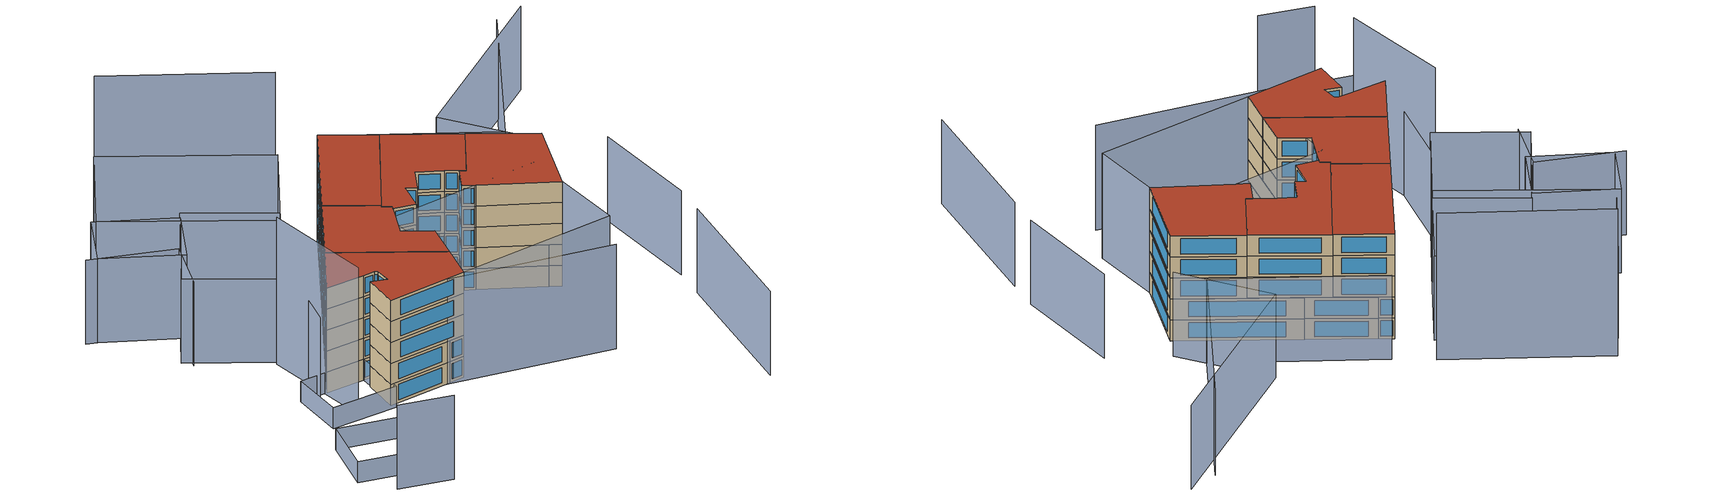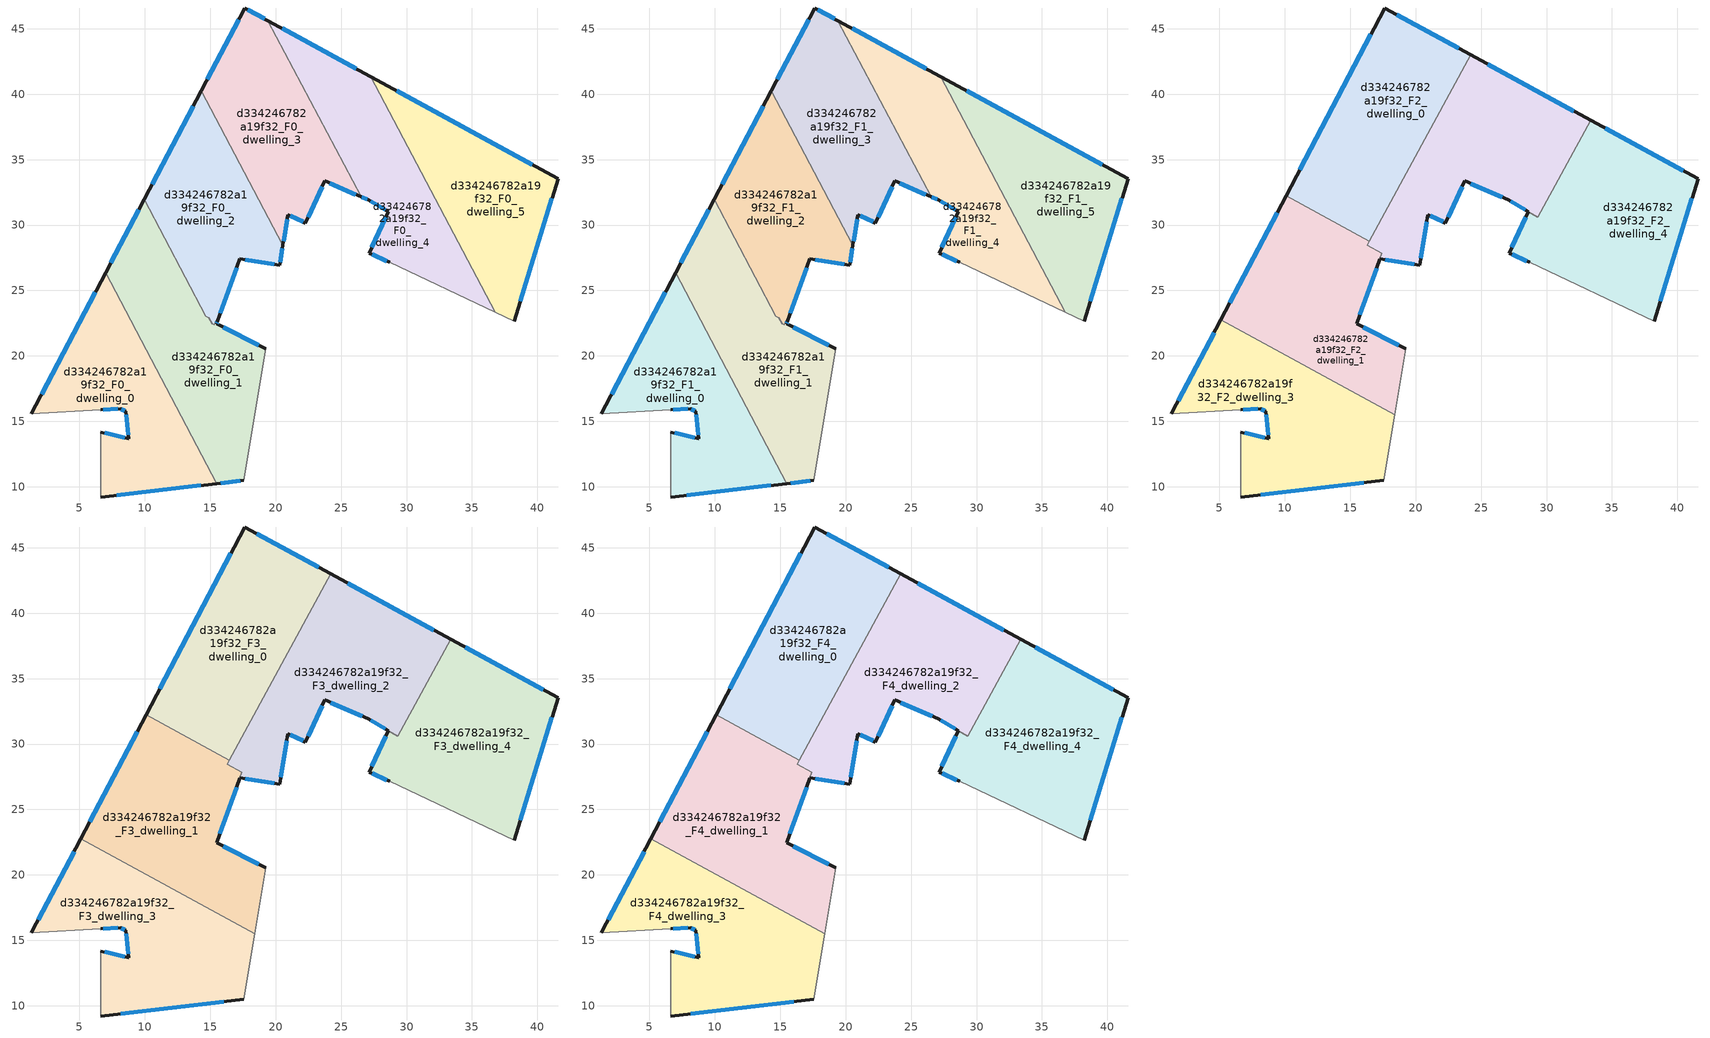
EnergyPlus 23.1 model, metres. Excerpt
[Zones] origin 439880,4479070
d334246782a19f32_F0_dwelling_0
 floor ground (EU_floor_Construction): 7,26.34 15.52,10.25 6.63,9.22 6.64,14.18 8.77,13.69 8.54,15.79 8.16,15.97 6.63,15.87 1.34,15.57 z0
 wall outside (EU_wall_Construction): 6.63,15.87 8.16,15.97 8.54,15.79 8.77,13.69 6.64,14.18 / 7,26.34 1.34,15.57 / 6.63,9.22 15.52,10.25 z0:3
 wall adiabatic (EU_wall_Construction): 1.34,15.57 6.63,15.87 / 6.64,14.18 6.63,9.22 z0:3
 wall to d334246782a19f32_F0_dwelling_1 (EU_wall_Construction): 15.52,10.25 7,26.34 z0:3
 window (EU_Window_Construction): 8.21,15.94 8.49,15.81 / 6.84,15.88 7.95,15.95 / 6.21,24.85 2.12,17.06 / 7.86,9.36 14.28,10.11 / 8.47,13.76 6.93,14.11 / 8.57,15.5 8.74,13.98 z0.42:2.58
d334246782a19f32_F0_dwelling_1
 floor ground (EU_floor_Construction): 9.95,31.96 14.67,23.05 14.9,22.93 15.15,22.46 15.3,22.38 15.4,22.67 15.54,22.6 15.49,22.46 19.23,20.53 17.57,10.49 15.52,10.25 7,26.34 z0
 wall outside (EU_wall_Construction): 19.23,20.53 15.49,22.46 15.54,22.6 / 15.52,10.25 17.57,10.49 / 9.95,31.96 7,26.34 z0:3
 wall adiabatic (EU_wall_Construction): 17.57,10.49 19.23,20.53 z0:3
 wall to d334246782a19f32_F0_dwelling_2 (EU_wall_Construction): 15.54,22.6 15.4,22.67 15.3,22.38 15.15,22.46 14.9,22.93 14.67,23.05 9.95,31.96 z0:3
 window (EU_Window_Construction): 18.71,20.8 16.01,22.19 / 15.8,10.28 17.28,10.45 / 9.54,31.18 7.41,27.12 / 15.49,22.48 15.53,22.58 z0.42:2.58
d334246782a19f32_F0_dwelling_2
 floor ground (EU_floor_Construction): 14.3,40.25 20.55,28.44 20.3,26.94 17.26,27.41 15.54,22.6 15.4,22.67 15.3,22.38 15.15,22.46 14.9,22.93 14.67,23.05 9.95,31.96 z0
 wall outside (EU_wall_Construction): 14.3,40.25 9.95,31.96 / 15.54,22.6 17.26,27.41 20.3,26.94 20.55,28.44 z0:3
 wall to d334246782a19f32_F0_dwelling_3 (EU_wall_Construction): 20.55,28.44 14.3,40.25 z0:3
 window (EU_Window_Construction): 13.7,39.1 10.55,33.11 / 20.34,27.15 20.51,28.23 / 17.69,27.34 19.88,27 / 15.78,23.27 17.02,26.74 z0.42:2.58
d334246782a19f32_F0_dwelling_3
 floor ground (EU_floor_Construction): 19.4,45.62 26.52,32.16 23.76,33.37 22.28,30.15 20.93,30.78 20.55,28.44 14.3,40.25 17.63,46.58 z0
 wall outside (EU_wall_Construction): 20.55,28.44 20.93,30.78 22.28,30.15 23.76,33.37 26.52,32.16 / 19.4,45.62 17.63,46.58 14.3,40.25 z0:3
 wall to d334246782a19f32_F0_dwelling_4 (EU_wall_Construction): 26.52,32.16 19.4,45.62 z0:3
 window (EU_Window_Construction): 21.12,30.7 22.09,30.24 / 20.6,28.77 20.88,30.46 / 17.17,45.71 14.76,41.13 / 19.15,45.76 17.88,46.45 / 24.14,33.2 26.14,32.33 / 22.48,30.6 23.55,32.92 z0.42:2.58
d334246782a19f32_F0_dwelling_4
 floor ground (EU_floor_Construction): 27.26,41.34 36.78,23.35 28.71,27.15 27.15,27.86 28.59,31.03 27.06,31.92 26.52,32.16 19.4,45.62 z0
 wall outside (EU_wall_Construction): 26.52,32.16 27.06,31.92 28.59,31.03 27.15,27.86 28.71,27.15 / 27.26,41.34 19.4,45.62 z0:3
 wall to d334246782a19f32_F0_dwelling_5 (EU_wall_Construction): 36.78,23.35 27.26,41.34 z0:3
 wall adiabatic (EU_wall_Construction): 28.71,27.15 36.78,23.35 z0:3
 window (EU_Window_Construction): 26.6,32.13 26.98,31.96 / 26.16,41.94 20.49,45.03 / 27.36,27.76 28.49,27.25 / 28.39,30.59 27.35,28.3 / 27.27,31.8 28.38,31.16 z0.42:2.58
d334246782a19f32_F0_dwelling_5
 floor ground (EU_floor_Construction): 41.58,33.54 38.24,22.66 36.78,23.35 27.26,41.34 z0
 wall outside (EU_wall_Construction): 38.24,22.66 41.58,33.54 27.26,41.34 z0:3
 wall adiabatic (EU_wall_Construction): 36.78,23.35 38.24,22.66 z0:3
 window (EU_Window_Construction): 39.59,34.62 29.24,40.26 / 38.7,24.17 41.12,32.03 z0.42:2.58
d334246782a19f32_F1_dwelling_0
 floor to d334246782a19f32_F0_dwelling_0 (EU_floor_Construction): 7,26.34 15.52,10.25 6.63,9.22 6.64,14.18 8.77,13.69 8.54,15.79 8.16,15.97 6.63,15.87 1.34,15.57 z3
 wall outside (EU_wall_Construction): 6.63,15.87 8.16,15.97 8.54,15.79 8.77,13.69 6.64,14.18 / 7,26.34 1.34,15.57 / 6.63,9.22 15.52,10.25 z3:6
 wall adiabatic (EU_wall_Construction): 1.34,15.57 6.63,15.87 / 6.64,14.18 6.63,9.22 z3:6
 wall to d334246782a19f32_F1_dwelling_1 (EU_wall_Construction): 15.52,10.25 7,26.34 z3:6
 window (EU_Window_Construction): 8.21,15.94 8.49,15.81 / 6.84,15.88 7.95,15.95 / 6.21,24.85 2.12,17.06 / 7.86,9.36 14.28,10.11 / 8.47,13.76 6.93,14.11 / 8.57,15.5 8.74,13.98 z3.42:5.58
d334246782a19f32_F1_dwelling_1
 floor to d334246782a19f32_F0_dwelling_1 (EU_floor_Construction): 9.95,31.96 14.67,23.05 14.9,22.93 15.15,22.46 15.3,22.38 15.4,22.67 15.54,22.6 15.49,22.46 19.23,20.53 17.57,10.49 15.52,10.25 7,26.34 z3
 wall outside (EU_wall_Construction): 19.23,20.53 15.49,22.46 15.54,22.6 / 15.52,10.25 17.57,10.49 / 9.95,31.96 7,26.34 z3:6
 wall adiabatic (EU_wall_Construction): 17.57,10.49 19.23,20.53 z3:6
 wall to d334246782a19f32_F1_dwelling_2 (EU_wall_Construction): 15.54,22.6 15.4,22.67 15.3,22.38 15.15,22.46 14.9,22.93 14.67,23.05 9.95,31.96 z3:6
 window (EU_Window_Construction): 18.71,20.8 16.01,22.19 / 15.8,10.28 17.28,10.45 / 9.54,31.18 7.41,27.12 / 15.49,22.48 15.53,22.58 z3.42:5.58
d334246782a19f32_F1_dwelling_2
 floor to d334246782a19f32_F0_dwelling_2 (EU_floor_Construction): 14.3,40.25 20.55,28.44 20.3,26.94 17.26,27.41 15.54,22.6 15.4,22.67 15.3,22.38 15.15,22.46 14.9,22.93 14.67,23.05 9.95,31.96 z3
 wall outside (EU_wall_Construction): 14.3,40.25 9.95,31.96 / 15.54,22.6 17.26,27.41 20.3,26.94 20.55,28.44 z3:6
 wall to d334246782a19f32_F1_dwelling_3 (EU_wall_Construction): 20.55,28.44 14.3,40.25 z3:6
 window (EU_Window_Construction): 13.7,39.1 10.55,33.11 / 20.34,27.15 20.51,28.23 / 17.69,27.34 19.88,27 / 15.78,23.27 17.02,26.74 z3.42:5.58
 ceiling adiabatic (EU_roof_Construction): 16.46,28.77 16.29,28.46 18.45,32.41 14.3,40.25 9.95,31.96 10.1,32.24 z6; 15.54,22.6 17.42,27.85 16.29,28.46 17.42,27.85 z6
d334246782a19f32_F1_dwelling_3
 floor to d334246782a19f32_F0_dwelling_3 (EU_floor_Construction): 19.4,45.62 26.52,32.16 23.76,33.37 22.28,30.15 20.93,30.78 20.55,28.44 14.3,40.25 17.63,46.58 z3
 wall outside (EU_wall_Construction): 20.55,28.44 20.93,30.78 22.28,30.15 23.76,33.37 26.52,32.16 / 19.4,45.62 17.63,46.58 14.3,40.25 z3:6
 wall to d334246782a19f32_F1_dwelling_4 (EU_wall_Construction): 26.52,32.16 19.4,45.62 z3:6
 window (EU_Window_Construction): 21.12,30.7 22.09,30.24 / 20.6,28.77 20.88,30.46 / 17.17,45.71 14.76,41.13 / 19.15,45.76 17.88,46.45 / 24.14,33.2 26.14,32.33 / 22.48,30.6 23.55,32.92 z3.42:5.58
d334246782a19f32_F1_dwelling_4
 floor to d334246782a19f32_F0_dwelling_4 (EU_floor_Construction): 27.26,41.34 36.78,23.35 28.71,27.15 27.15,27.86 28.59,31.03 27.06,31.92 26.52,32.16 19.4,45.62 z3
 wall outside (EU_wall_Construction): 26.52,32.16 27.06,31.92 28.59,31.03 27.15,27.86 28.71,27.15 / 27.26,41.34 19.4,45.62 z3:6
 wall to d334246782a19f32_F1_dwelling_5 (EU_wall_Construction): 36.78,23.35 27.26,41.34 z3:6
 wall adiabatic (EU_wall_Construction): 28.71,27.15 36.78,23.35 z3:6
 window (EU_Window_Construction): 26.6,32.13 26.98,31.96 / 26.16,41.94 20.49,45.03 / 27.36,27.76 28.49,27.25 / 28.39,30.59 27.35,28.3 / 27.27,31.8 28.38,31.16 z3.42:5.58
 ceiling adiabatic (EU_roof_Construction): 36.78,23.35 31.16,33.97 29.33,30.61 28.59,31.03 27.15,27.86 28.71,27.15 z6
d334246782a19f32_F1_dwelling_5
 floor to d334246782a19f32_F0_dwelling_5 (EU_floor_Construction): 41.58,33.54 38.24,22.66 36.78,23.35 27.26,41.34 z3
 wall outside (EU_wall_Construction): 38.24,22.66 41.58,33.54 27.26,41.34 z3:6
 wall adiabatic (EU_wall_Construction): 36.78,23.35 38.24,22.66 z3:6
 window (EU_Window_Construction): 39.59,34.62 29.24,40.26 / 38.7,24.17 41.12,32.03 z3.42:5.58
d334246782a19f32_F2_dwelling_0
 floor to d334246782a19f32_F1_dwelling_3 (EU_floor_Construction): 19.4,45.62 22.48,39.8 18.45,32.41 14.3,40.25 17.63,46.58 z6
 floor adiabatic (EU_floor_Construction): 14.3,40.25 18.45,32.41 16.46,28.77 10.1,32.24 z6
 floor to d334246782a19f32_F1_dwelling_4 (EU_floor_Construction): 24.22,42.99 22.48,39.8 19.4,45.62 z6
 wall outside (EU_wall_Construction): 24.22,42.99 17.63,46.58 10.1,32.24 z6:9
 wall to d334246782a19f32_F2_dwelling_1 (EU_wall_Construction): 10.1,32.24 16.46,28.77 z6:9
 wall to d334246782a19f32_F2_dwelling_2 (EU_wall_Construction): 16.46,28.77 24.22,42.99 z6:9
 window (EU_Window_Construction): 16.58,44.59 11.14,34.23 / 23.31,43.49 18.54,46.09 z6.42:8.58
d334246782a19f32_F2_dwelling_1
 floor to d334246782a19f32_F1_dwelling_1 (EU_floor_Construction): 9.95,31.96 14.67,23.05 14.9,22.93 15.15,22.46 15.3,22.38 15.4,22.67 15.54,22.6 15.49,22.46 19.23,20.53 18.4,15.52 10.42,19.87 7,26.34 z6
 floor to d334246782a19f32_F1_dwelling_0 (EU_floor_Construction): 7,26.34 10.42,19.87 5.12,22.76 z6
 floor to d334246782a19f32_F1_dwelling_2 (EU_floor_Construction): 16.46,28.77 16.29,28.46 17.42,27.85 15.54,22.6 15.4,22.67 15.3,22.38 15.15,22.46 14.9,22.93 14.67,23.05 9.95,31.96 10.1,32.24 z6
 wall outside (EU_wall_Construction): 19.23,20.53 15.49,22.46 17.26,27.4 / 10.1,32.24 5.12,22.76 z6:9
 wall to d334246782a19f32_F2_dwelling_2 (EU_wall_Construction): 17.26,27.41 17.42,27.85 16.29,28.46 16.46,28.77 z6:9
 wall adiabatic (EU_wall_Construction): 18.4,15.52 19.23,20.53 z6:9
 wall to d334246782a19f32_F2_dwelling_3 (EU_wall_Construction): 5.12,22.76 18.4,15.52 z6:9
 window (EU_Window_Construction): 15.73,23.14 17.02,26.71 / 18.71,20.8 16.01,22.19 / 9.41,30.93 5.81,24.08 z6.42:8.58
d334246782a19f32_F2_dwelling_2
 floor to d334246782a19f32_F1_dwelling_2 (EU_floor_Construction): 18.45,32.41 20.55,28.44 20.3,26.94 17.26,27.41 17.42,27.85 16.29,28.46 z6
 floor to d334246782a19f32_F1_dwelling_3 (EU_floor_Construction): 22.48,39.8 26.52,32.16 23.76,33.37 22.28,30.15 20.93,30.78 20.55,28.44 18.45,32.41 z6
 floor to d334246782a19f32_F1_dwelling_5 (EU_floor_Construction): 33.37,38.01 31.16,33.97 27.26,41.34 z6
 floor to d334246782a19f32_F1_dwelling_4 (EU_floor_Construction): 27.26,41.34 31.16,33.97 29.33,30.61 27.06,31.92 26.52,32.16 22.48,39.8 24.22,42.99 z6
 wall outside (EU_wall_Construction): 33.37,38.01 24.22,42.99 / 17.26,27.41 20.3,26.94 20.93,30.78 22.28,30.15 23.76,33.37 27.06,31.92 28.6,31.03 z6:9
 wall to d334246782a19f32_F2_dwelling_4 (EU_wall_Construction): 28.6,31.03 29.33,30.61 33.37,38.01 z6:9
 window (EU_Window_Construction): 32.1,38.7 25.49,42.3 / 24.21,33.17 26.6,32.12 / 22.48,30.6 23.55,32.92 / 21.12,30.7 22.09,30.24 / 20.39,27.47 20.84,30.25 / 17.69,27.34 19.88,27 / 27.27,31.8 28.38,31.16 z6.42:8.58
d334246782a19f32_F2_dwelling_3
 floor to d334246782a19f32_F1_dwelling_0 (EU_floor_Construction): 10.42,19.87 15.51,10.25 6.63,9.22 6.64,14.18 8.77,13.69 8.54,15.79 8.16,15.97 6.63,15.87 1.34,15.57 5.12,22.76 z6
 floor to d334246782a19f32_F1_dwelling_1 (EU_floor_Construction): 18.4,15.52 17.57,10.49 15.51,10.25 10.42,19.87 z6
 wall outside (EU_wall_Construction): 6.63,15.87 8.16,15.97 8.54,15.79 8.77,13.69 6.64,14.18 / 5.12,22.76 1.34,15.57 / 6.63,9.22 17.57,10.49 z6:9
 wall adiabatic (EU_wall_Construction): 1.34,15.57 6.63,15.87 / 17.57,10.49 18.4,15.52 / 6.64,14.18 6.63,9.22 z6:9
 window (EU_Window_Construction): 6.84,15.88 7.95,15.95 / 4.59,21.77 1.86,16.57 / 8.15,9.39 16.05,10.31 / 8.47,13.76 6.93,14.11 / 8.57,15.5 8.74,13.98 / 8.21,15.94 8.49,15.81 z6.42:8.58
d334246782a19f32_F2_dwelling_4
 floor to d334246782a19f32_F1_dwelling_5 (EU_floor_Construction): 41.58,33.54 38.24,22.66 36.78,23.35 31.16,33.97 33.37,38.01 z6
 floor adiabatic (EU_floor_Construction): 31.16,33.97 36.78,23.35 28.71,27.15 27.15,27.86 28.59,31.03 29.33,30.61 z6
 wall outside (EU_wall_Construction): 38.24,22.66 41.58,33.54 33.37,38.01 / 28.59,31.03 27.15,27.86 28.71,27.15 z6:9
 wall adiabatic (EU_wall_Construction): 28.71,27.15 38.24,22.66 z6:9
 window (EU_Window_Construction): 40.44,34.16 34.51,37.39 / 38.7,24.17 41.12,32.03 / 27.36,27.76 28.49,27.25 / 28.39,30.59 27.35,28.3 z6.42:8.58
d334246782a19f32_F3_dwelling_0
 floor to d334246782a19f32_F2_dwelling_0 (EU_floor_Construction): 24.22,42.99 16.46,28.77 10.1,32.24 17.63,46.58 z9
 wall outside (EU_wall_Construction): 24.22,42.99 17.63,46.58 10.1,32.24 z9:12
 wall to d334246782a19f32_F3_dwelling_1 (EU_wall_Construction): 10.1,32.24 16.46,28.77 z9:12
 wall to d334246782a19f32_F3_dwelling_2 (EU_wall_Construction): 16.46,28.77 24.22,42.99 z9:12
 window (EU_Window_Construction): 16.58,44.59 11.14,34.23 / 23.31,43.49 18.54,46.09 z9.42:11.58
d334246782a19f32_F3_dwelling_1
 floor to d334246782a19f32_F2_dwelling_1 (EU_floor_Construction): 16.46,28.77 16.29,28.46 17.42,27.85 15.49,22.46 19.23,20.53 18.4,15.52 5.12,22.76 10.1,32.24 z9
 wall outside (EU_wall_Construction): 19.23,20.53 15.49,22.46 17.26,27.4 / 10.1,32.24 5.12,22.76 z9:12
 wall to d334246782a19f32_F3_dwelling_2 (EU_wall_Construction): 17.26,27.41 17.42,27.85 16.29,28.46 16.46,28.77 z9:12
 wall adiabatic (EU_wall_Construction): 18.4,15.52 19.23,20.53 z9:12
 wall to d334246782a19f32_F3_dwelling_3 (EU_wall_Construction): 5.12,22.76 18.4,15.52 z9:12
 window (EU_Window_Construction): 15.73,23.14 17.02,26.71 / 18.71,20.8 16.01,22.19 / 9.41,30.93 5.81,24.08 z9.42:11.58
d334246782a19f32_F3_dwelling_2
 floor to d334246782a19f32_F2_dwelling_2 (EU_floor_Construction): 33.37,38.01 29.33,30.61 27.06,31.92 23.76,33.37 22.28,30.15 20.93,30.78 20.3,26.94 17.26,27.41 17.42,27.85 16.29,28.46 24.22,42.99 z9
 wall outside (EU_wall_Construction): 33.37,38.01 24.22,42.99 / 17.26,27.41 20.3,26.94 20.93,30.78 22.28,30.15 23.76,33.37 27.06,31.92 28.6,31.03 z9:12
 wall to d334246782a19f32_F3_dwelling_4 (EU_wall_Construction): 28.6,31.03 29.33,30.61 33.37,38.01 z9:12
 window (EU_Window_Construction): 32.1,38.7 25.49,42.3 / 24.21,33.17 26.6,32.12 / 22.48,30.6 23.55,32.92 / 21.12,30.7 22.09,30.24 / 20.39,27.47 20.84,30.25 / 17.69,27.34 19.88,27 / 27.27,31.8 28.38,31.16 z9.42:11.58
d334246782a19f32_F3_dwelling_3
 floor to d334246782a19f32_F2_dwelling_3 (EU_floor_Construction): 18.4,15.52 17.57,10.49 6.63,9.22 6.64,14.18 8.77,13.69 8.54,15.79 8.16,15.97 6.63,15.87 1.34,15.57 5.12,22.76 z9
 wall outside (EU_wall_Construction): 6.63,15.87 8.16,15.97 8.54,15.79 8.77,13.69 6.64,14.18 / 5.12,22.76 1.34,15.57 / 6.63,9.22 17.57,10.49 z9:12
 wall adiabatic (EU_wall_Construction): 1.34,15.57 6.63,15.87 / 17.57,10.49 18.4,15.52 / 6.64,14.18 6.63,9.22 z9:12
 window (EU_Window_Construction): 6.84,15.88 7.95,15.95 / 4.59,21.77 1.86,16.57 / 8.15,9.39 16.05,10.31 / 8.47,13.76 6.93,14.11 / 8.57,15.5 8.74,13.98 / 8.21,15.94 8.49,15.81 z9.42:11.58
d334246782a19f32_F3_dwelling_4
 floor to d334246782a19f32_F2_dwelling_4 (EU_floor_Construction): 41.58,33.54 38.24,22.66 28.71,27.15 27.15,27.86 28.59,31.03 29.33,30.61 33.37,38.01 z9
 wall outside (EU_wall_Construction): 38.24,22.66 41.58,33.54 33.37,38.01 / 28.59,31.03 27.15,27.86 28.71,27.15 z9:12
 wall adiabatic (EU_wall_Construction): 28.71,27.15 38.24,22.66 z9:12
 window (EU_Window_Construction): 40.44,34.16 34.51,37.39 / 38.7,24.17 41.12,32.03 / 27.36,27.76 28.49,27.25 / 28.39,30.59 27.35,28.3 z9.42:11.58
d334246782a19f32_F4_dwelling_0
 floor to d334246782a19f32_F3_dwelling_0 (EU_floor_Construction): 24.22,42.99 16.46,28.77 10.1,32.24 17.63,46.58 z12
 wall outside (EU_wall_Construction): 24.22,42.99 17.63,46.58 10.1,32.24 z12:15
 wall to d334246782a19f32_F4_dwelling_1 (EU_wall_Construction): 10.1,32.24 16.46,28.77 z12:15
 wall to d334246782a19f32_F4_dwelling_2 (EU_wall_Construction): 16.46,28.77 24.22,42.99 z12:15
 window (EU_Window_Construction): 16.58,44.59 11.14,34.23 / 23.31,43.49 18.54,46.09 z12.42:14.58
 roof outside (EU_roof_Construction): 16.46,28.77 24.22,42.99 17.63,46.58 10.1,32.24 z15
d334246782a19f32_F4_dwelling_1
 floor to d334246782a19f32_F3_dwelling_1 (EU_floor_Construction): 16.46,28.77 16.29,28.46 17.42,27.85 15.49,22.46 19.23,20.53 18.4,15.52 5.12,22.76 10.1,32.24 z12
 wall outside (EU_wall_Construction): 19.23,20.53 15.49,22.46 17.26,27.4 / 10.1,32.24 5.12,22.76 z12:15
 wall to d334246782a19f32_F4_dwelling_2 (EU_wall_Construction): 17.26,27.41 17.42,27.85 16.29,28.46 16.46,28.77 z12:15
 wall adiabatic (EU_wall_Construction): 18.4,15.52 19.23,20.53 z12:15
 wall to d334246782a19f32_F4_dwelling_3 (EU_wall_Construction): 5.12,22.76 18.4,15.52 z12:15
 window (EU_Window_Construction): 15.73,23.14 17.02,26.71 / 18.71,20.8 16.01,22.19 / 9.41,30.93 5.81,24.08 z12.42:14.58
 roof outside (EU_roof_Construction): 18.4,15.52 19.23,20.53 15.49,22.46 17.42,27.85 16.29,28.46 16.46,28.77 10.1,32.24 5.12,22.76 z15
d334246782a19f32_F4_dwelling_2
 floor to d334246782a19f32_F3_dwelling_2 (EU_floor_Construction): 33.37,38.01 29.33,30.61 27.06,31.92 23.76,33.37 22.28,30.15 20.93,30.78 20.3,26.94 17.26,27.41 17.42,27.85 16.29,28.46 24.22,42.99 z12
 wall outside (EU_wall_Construction): 33.37,38.01 24.22,42.99 / 17.26,27.41 20.3,26.94 20.93,30.78 22.28,30.15 23.76,33.37 27.06,31.92 28.6,31.03 z12:15
 wall to d334246782a19f32_F4_dwelling_4 (EU_wall_Construction): 28.6,31.03 29.33,30.61 33.37,38.01 z12:15
 window (EU_Window_Construction): 32.1,38.7 25.49,42.3 / 24.21,33.17 26.6,32.12 / 22.48,30.6 23.55,32.92 / 21.12,30.7 22.09,30.24 / 20.39,27.47 20.84,30.25 / 17.69,27.34 19.88,27 / 27.27,31.8 28.38,31.16 z12.42:14.58
 roof outside (EU_roof_Construction): 29.33,30.61 33.37,38.01 24.22,42.99 16.29,28.46 17.42,27.85 17.26,27.41 20.3,26.94 20.93,30.78 22.28,30.15 23.76,33.37 27.06,31.92 z15
d334246782a19f32_F4_dwelling_3
 floor to d334246782a19f32_F3_dwelling_3 (EU_floor_Construction): 18.4,15.52 17.57,10.49 6.63,9.22 6.64,14.18 8.77,13.69 8.54,15.79 8.16,15.97 6.63,15.87 1.34,15.57 5.12,22.76 z12
 wall outside (EU_wall_Construction): 6.63,15.87 8.16,15.97 8.54,15.79 8.77,13.69 6.64,14.18 / 5.12,22.76 1.34,15.57 / 6.63,9.22 17.57,10.49 z12:15
 wall adiabatic (EU_wall_Construction): 1.34,15.57 6.63,15.87 / 17.57,10.49 18.4,15.52 / 6.64,14.18 6.63,9.22 z12:15
 window (EU_Window_Construction): 6.84,15.88 7.95,15.95 / 4.59,21.77 1.86,16.57 / 8.15,9.39 16.05,10.31 / 8.47,13.76 6.93,14.11 / 8.57,15.5 8.74,13.98 / 8.21,15.94 8.49,15.81 z12.42:14.58
 roof outside (EU_roof_Construction): 17.57,10.49 18.4,15.52 5.12,22.76 1.34,15.57 6.63,15.87 8.16,15.97 8.54,15.79 8.77,13.69 6.64,14.18 6.63,9.22 z15
d334246782a19f32_F4_dwelling_4
 floor to d334246782a19f32_F3_dwelling_4 (EU_floor_Construction): 41.58,33.54 38.24,22.66 28.71,27.15 27.15,27.86 28.59,31.03 29.33,30.61 33.37,38.01 z12
 wall outside (EU_wall_Construction): 38.24,22.66 41.58,33.54 33.37,38.01 / 28.59,31.03 27.15,27.86 28.71,27.15 z12:15
 wall adiabatic (EU_wall_Construction): 28.71,27.15 38.24,22.66 z12:15
 window (EU_Window_Construction): 40.44,34.16 34.51,37.39 / 38.7,24.17 41.12,32.03 / 27.36,27.76 28.49,27.25 / 28.39,30.59 27.35,28.3 z12.42:14.58
 roof outside (EU_roof_Construction): 38.24,22.66 41.58,33.54 33.37,38.01 29.33,30.61 28.59,31.03 27.15,27.86 28.71,27.15 z15
shading: 7.9,11.09 36.86,6.98 / 39.36,13.02 17.57,10.49 / 17.57,10.49 15.8,25.64 / 15.8,25.64 37.59,28.18 / 37.59,28.18 39.36,13.02 z0:15; 50.11,-7.44 51.72,13.3 / 42.93,36.72 34.6,47.24 / 34.6,47.24 56.1,64.26 / -2.11,-7.75 5.03,-9.24 / 2.11,28.13 -0.34,14.22 / -18.55,39.71 -7.43,36.48 / -7.43,36.48 -9.62,28.93 / 52.08,17.82 50.47,32.99 / 52.01,62.91 40.22,40.13 / 40.22,40.13 20.24,50.47 / 7.31,37.58 0.05,24.37 / 0.05,24.37 -10.62,30.23 / -10.62,30.23 -3.36,43.44 / -3.36,43.44 7.31,37.58 / -13.72,47.02 -3.79,42.55 / -3.79,42.55 -7.26,34.84 / -7.26,34.84 -17.19,39.32 / -17.19,39.32 -13.72,47.02 / -13.15,46.77 -5.98,59.91 / -5.98,59.91 13.65,49.2 / 13.65,49.2 6.48,36.06 / 6.48,36.06 -13.15,46.77 z0:12; 5.4,-6.21 -5.57,-4.18 / -5.57,-4.18 -4.1,3.76 / -4.1,3.76 6.87,1.74 / 6.87,1.74 5.4,-6.21 / -2.44,15.35 6.63,15.87 / 6.63,15.87 7.05,8.57 / 7.05,8.57 -2.02,8.05 / -2.02,8.05 -2.44,15.35 z0:3; -0.69,24.29 2.2,9.43 / 15.61,53.28 -3.97,63.3 z0:21
[Building]
EU S2 Campaign: North Axis=0; Terrain=City; Solar Distribution=FullExterior
[Site:Location]
Madrid: Latitude=40.5; Longitude=-3.5; Time Zone=1; Elevation=609
[SizingPeriod:WeatherFileDays]
AnnualSizingPeriod: Begin Month=1; Begin Day of Month=1; End Month=12; End Day of Month=31; Day of Week for Start Day=Monday; Use Weather File Daylight Saving Period=No; Use Weather File Rain and Snow Indicators=No
[MATERIAL]
EU_InternalMass_Material: Roughness=MediumRough; Thickness=0.1; Conductivity=1; Density=1800; Specific Heat=900; Thermal Absorptance=0.9; Solar Absorptance=0.7; Visible Absorptance=0.7
[MATERIAL:NOMASS] Roughness=MediumRough; Thermal Absorptance=0.9; Solar Absorptance=0.7; Visible Absorptance=0.7
Name | Thermal Resistance
EU_wall_NoMass | 1.60022
EU_roof_NoMass | 1.57597
EU_floor_NoMass | 0.470652
[WINDOWMATERIAL:SIMPLEGLAZINGSYSTEM]
EU_Window_SimpleGlazing: UFactor=3.28802; Solar Heat Gain Coefficient=0.85; Visible Transmittance=0.85
[CONSTRUCTION]
EU_wall_Construction: EU_wall_NoMass
EU_roof_Construction: EU_roof_NoMass
EU_floor_Construction: EU_floor_NoMass
EU_Window_Construction: EU_Window_SimpleGlazing
EU_InternalMass_Construction: EU_InternalMass_Material
[ZONE] Type=1; Multiplier=1; Ceiling Height=autocalculate; Floor Area=autocalculate; Part of Total Floor Area=Yes
Name | Volume
d334246782a19f32_F0_dwelling_0; d334246782a19f32_F1_dwelling_0 | 302.394
d334246782a19f32_F2_dwelling_0; d334246782a19f32_F3_dwelling_0; d334246782a19f32_F4_dwelling_0 | 358.584
d334246782a19f32_F0_dwelling_1; d334246782a19f32_F1_dwelling_1 | 335.962
d334246782a19f32_F2_dwelling_1; d334246782a19f32_F3_dwelling_1; d334246782a19f32_F4_dwelling_1 | 361.898
d334246782a19f32_F0_dwelling_2; d334246782a19f32_F1_dwelling_2 | 268.798
d334246782a19f32_F2_dwelling_2; d334246782a19f32_F3_dwelling_2; d334246782a19f32_F4_dwelling_2 | 360.621
d334246782a19f32_F0_dwelling_3; d334246782a19f32_F1_dwelling_3 | 295.759
d334246782a19f32_F2_dwelling_3; d334246782a19f32_F3_dwelling_3; d334246782a19f32_F4_dwelling_3 | 362.863
d334246782a19f32_F0_dwelling_4; d334246782a19f32_F1_dwelling_4 | 309.033
d334246782a19f32_F2_dwelling_4; d334246782a19f32_F3_dwelling_4; d334246782a19f32_F4_dwelling_4 | 370.333
d334246782a19f32_F0_dwelling_5; d334246782a19f32_F1_dwelling_5 | 302.404
[INTERNALMASS] Construction=EU_InternalMass_Construction
Name | Zone or ZoneList | Surface Area
d334246782a19f32_F0_dwelling_0_EU_InternalMass | d334246782a19f32_F0_dwelling_0 | 100.798
d334246782a19f32_F0_dwelling_1_EU_InternalMass | d334246782a19f32_F0_dwelling_1 | 111.988
d334246782a19f32_F0_dwelling_2_EU_InternalMass | d334246782a19f32_F0_dwelling_2 | 89.5998
d334246782a19f32_F0_dwelling_3_EU_InternalMass | d334246782a19f32_F0_dwelling_3 | 98.5865
d334246782a19f32_F0_dwelling_4_EU_InternalMass | d334246782a19f32_F0_dwelling_4 | 103.011
d334246782a19f32_F0_dwelling_5_EU_InternalMass | d334246782a19f32_F0_dwelling_5 | 100.801
d334246782a19f32_F1_dwelling_0_EU_InternalMass | d334246782a19f32_F1_dwelling_0 | 100.798
d334246782a19f32_F1_dwelling_1_EU_InternalMass | d334246782a19f32_F1_dwelling_1 | 111.988
d334246782a19f32_F1_dwelling_2_EU_InternalMass | d334246782a19f32_F1_dwelling_2 | 89.5998
d334246782a19f32_F1_dwelling_3_EU_InternalMass | d334246782a19f32_F1_dwelling_3 | 98.5865
d334246782a19f32_F1_dwelling_4_EU_InternalMass | d334246782a19f32_F1_dwelling_4 | 103.011
d334246782a19f32_F1_dwelling_5_EU_InternalMass | d334246782a19f32_F1_dwelling_5 | 100.801
d334246782a19f32_F2_dwelling_0_EU_InternalMass | d334246782a19f32_F2_dwelling_0 | 119.527
d334246782a19f32_F2_dwelling_1_EU_InternalMass | d334246782a19f32_F2_dwelling_1 | 120.646
d334246782a19f32_F2_dwelling_2_EU_InternalMass | d334246782a19f32_F2_dwelling_2 | 120.208
d334246782a19f32_F2_dwelling_3_EU_InternalMass | d334246782a19f32_F2_dwelling_3 | 120.953
d334246782a19f32_F2_dwelling_4_EU_InternalMass | d334246782a19f32_F2_dwelling_4 | 123.446
d334246782a19f32_F3_dwelling_0_EU_InternalMass | d334246782a19f32_F3_dwelling_0 | 119.527
d334246782a19f32_F3_dwelling_1_EU_InternalMass | d334246782a19f32_F3_dwelling_1 | 120.646
d334246782a19f32_F3_dwelling_2_EU_InternalMass | d334246782a19f32_F3_dwelling_2 | 120.208
d334246782a19f32_F3_dwelling_3_EU_InternalMass | d334246782a19f32_F3_dwelling_3 | 120.953
d334246782a19f32_F3_dwelling_4_EU_InternalMass | d334246782a19f32_F3_dwelling_4 | 123.446
d334246782a19f32_F4_dwelling_0_EU_InternalMass | d334246782a19f32_F4_dwelling_0 | 119.527
d334246782a19f32_F4_dwelling_1_EU_InternalMass | d334246782a19f32_F4_dwelling_1 | 120.646
d334246782a19f32_F4_dwelling_2_EU_InternalMass | d334246782a19f32_F4_dwelling_2 | 120.208
d334246782a19f32_F4_dwelling_3_EU_InternalMass | d334246782a19f32_F4_dwelling_3 | 120.953
d334246782a19f32_F4_dwelling_4_EU_InternalMass | d334246782a19f32_F4_dwelling_4 | 123.446
[OTHEREQUIPMENT] Fuel Type=Electricity; Design Level Calculation Method=Watts/Area; Power per Zone Floor Area=1; Fraction Latent=0; Fraction Radiant=0; Fraction Lost=0; Carbon Dioxide Generation Rate=0; EndUse Subcategory=EU_Step8_InternalGains
Name | Zone or ZoneList or Space or SpaceList | Schedule
EU_Step8_InternalGain_d334246782a19f32_F0_dwelling_0_f000 | d334246782a19f32_F0_dwelling_0 | EU_Step8_GainSchedule_d334246782a19f32_F0_dwelling_0_f000
EU_Step8_InternalGain_d334246782a19f32_F0_dwelling_1_f000 | d334246782a19f32_F0_dwelling_1 | EU_Step8_GainSchedule_d334246782a19f32_F0_dwelling_1_f000
EU_Step8_InternalGain_d334246782a19f32_F0_dwelling_2_f000 | d334246782a19f32_F0_dwelling_2 | EU_Step8_GainSchedule_d334246782a19f32_F0_dwelling_2_f000
EU_Step8_InternalGain_d334246782a19f32_F0_dwelling_3_f000 | d334246782a19f32_F0_dwelling_3 | EU_Step8_GainSchedule_d334246782a19f32_F0_dwelling_3_f000
EU_Step8_InternalGain_d334246782a19f32_F0_dwelling_4_f000 | d334246782a19f32_F0_dwelling_4 | EU_Step8_GainSchedule_d334246782a19f32_F0_dwelling_4_f000
EU_Step8_InternalGain_d334246782a19f32_F0_dwelling_5_f000 | d334246782a19f32_F0_dwelling_5 | EU_Step8_GainSchedule_d334246782a19f32_F0_dwelling_5_f000
EU_Step8_InternalGain_d334246782a19f32_F1_dwelling_0_f000 | d334246782a19f32_F1_dwelling_0 | EU_Step8_GainSchedule_d334246782a19f32_F1_dwelling_0_f000
EU_Step8_InternalGain_d334246782a19f32_F1_dwelling_1_f000 | d334246782a19f32_F1_dwelling_1 | EU_Step8_GainSchedule_d334246782a19f32_F1_dwelling_1_f000
EU_Step8_InternalGain_d334246782a19f32_F1_dwelling_2_f000 | d334246782a19f32_F1_dwelling_2 | EU_Step8_GainSchedule_d334246782a19f32_F1_dwelling_2_f000
EU_Step8_InternalGain_d334246782a19f32_F1_dwelling_3_f000 | d334246782a19f32_F1_dwelling_3 | EU_Step8_GainSchedule_d334246782a19f32_F1_dwelling_3_f000
EU_Step8_InternalGain_d334246782a19f32_F1_dwelling_4_f000 | d334246782a19f32_F1_dwelling_4 | EU_Step8_GainSchedule_d334246782a19f32_F1_dwelling_4_f000
EU_Step8_InternalGain_d334246782a19f32_F1_dwelling_5_f000 | d334246782a19f32_F1_dwelling_5 | EU_Step8_GainSchedule_d334246782a19f32_F1_dwelling_5_f000
EU_Step8_InternalGain_d334246782a19f32_F2_dwelling_0_f000 | d334246782a19f32_F2_dwelling_0 | EU_Step8_GainSchedule_d334246782a19f32_F2_dwelling_0_f000
EU_Step8_InternalGain_d334246782a19f32_F2_dwelling_1_f000 | d334246782a19f32_F2_dwelling_1 | EU_Step8_GainSchedule_d334246782a19f32_F2_dwelling_1_f000
EU_Step8_InternalGain_d334246782a19f32_F2_dwelling_2_f000 | d334246782a19f32_F2_dwelling_2 | EU_Step8_GainSchedule_d334246782a19f32_F2_dwelling_2_f000
EU_Step8_InternalGain_d334246782a19f32_F2_dwelling_3_f000 | d334246782a19f32_F2_dwelling_3 | EU_Step8_GainSchedule_d334246782a19f32_F2_dwelling_3_f000
EU_Step8_InternalGain_d334246782a19f32_F2_dwelling_4_f000 | d334246782a19f32_F2_dwelling_4 | EU_Step8_GainSchedule_d334246782a19f32_F2_dwelling_4_f000
EU_Step8_InternalGain_d334246782a19f32_F3_dwelling_0_f000 | d334246782a19f32_F3_dwelling_0 | EU_Step8_GainSchedule_d334246782a19f32_F3_dwelling_0_f000
EU_Step8_InternalGain_d334246782a19f32_F3_dwelling_1_f000 | d334246782a19f32_F3_dwelling_1 | EU_Step8_GainSchedule_d334246782a19f32_F3_dwelling_1_f000
EU_Step8_InternalGain_d334246782a19f32_F3_dwelling_2_f000 | d334246782a19f32_F3_dwelling_2 | EU_Step8_GainSchedule_d334246782a19f32_F3_dwelling_2_f000
EU_Step8_InternalGain_d334246782a19f32_F3_dwelling_3_f000 | d334246782a19f32_F3_dwelling_3 | EU_Step8_GainSchedule_d334246782a19f32_F3_dwelling_3_f000
EU_Step8_InternalGain_d334246782a19f32_F3_dwelling_4_f000 | d334246782a19f32_F3_dwelling_4 | EU_Step8_GainSchedule_d334246782a19f32_F3_dwelling_4_f000
EU_Step8_InternalGain_d334246782a19f32_F4_dwelling_0_f000 | d334246782a19f32_F4_dwelling_0 | EU_Step8_GainSchedule_d334246782a19f32_F4_dwelling_0_f000
EU_Step8_InternalGain_d334246782a19f32_F4_dwelling_1_f000 | d334246782a19f32_F4_dwelling_1 | EU_Step8_GainSchedule_d334246782a19f32_F4_dwelling_1_f000
EU_Step8_InternalGain_d334246782a19f32_F4_dwelling_2_f000 | d334246782a19f32_F4_dwelling_2 | EU_Step8_GainSchedule_d334246782a19f32_F4_dwelling_2_f000
EU_Step8_InternalGain_d334246782a19f32_F4_dwelling_3_f000 | d334246782a19f32_F4_dwelling_3 | EU_Step8_GainSchedule_d334246782a19f32_F4_dwelling_3_f000
EU_Step8_InternalGain_d334246782a19f32_F4_dwelling_4_f000 | d334246782a19f32_F4_dwelling_4 | EU_Step8_GainSchedule_d334246782a19f32_F4_dwelling_4_f000
[ZONEVENTILATION:DESIGNFLOWRATE] Schedule=EU_AlwaysOn; Design Flow Rate Calculation Method=AirChanges/Hour; Air Changes per Hour=0.480704; Ventilation Type=Natural; Fan Pressure Rise=0; Fan Total Efficiency=1; Constant Term Coefficient=1; Temperature Term Coefficient=0; Velocity Term Coefficient=0; Velocity Squared Term Coefficient=0; Minimum Indoor Temperature=-100; Maximum Indoor Temperature=100; Delta Temperature=-100; Minimum Outdoor Temperature=-100; Maximum Outdoor Temperature=100; Maximum Wind Speed=40
Name | Zone or ZoneList or Space or SpaceList
EU_ConstantAir_d334246782a19f32_F0_dwelling_0 | d334246782a19f32_F0_dwelling_0
EU_ConstantAir_d334246782a19f32_F0_dwelling_1 | d334246782a19f32_F0_dwelling_1
EU_ConstantAir_d334246782a19f32_F0_dwelling_2 | d334246782a19f32_F0_dwelling_2
EU_ConstantAir_d334246782a19f32_F0_dwelling_3 | d334246782a19f32_F0_dwelling_3
EU_ConstantAir_d334246782a19f32_F0_dwelling_4 | d334246782a19f32_F0_dwelling_4
EU_ConstantAir_d334246782a19f32_F0_dwelling_5 | d334246782a19f32_F0_dwelling_5
EU_ConstantAir_d334246782a19f32_F1_dwelling_0 | d334246782a19f32_F1_dwelling_0
EU_ConstantAir_d334246782a19f32_F1_dwelling_1 | d334246782a19f32_F1_dwelling_1
EU_ConstantAir_d334246782a19f32_F1_dwelling_2 | d334246782a19f32_F1_dwelling_2
EU_ConstantAir_d334246782a19f32_F1_dwelling_3 | d334246782a19f32_F1_dwelling_3
EU_ConstantAir_d334246782a19f32_F1_dwelling_4 | d334246782a19f32_F1_dwelling_4
EU_ConstantAir_d334246782a19f32_F1_dwelling_5 | d334246782a19f32_F1_dwelling_5
EU_ConstantAir_d334246782a19f32_F2_dwelling_0 | d334246782a19f32_F2_dwelling_0
EU_ConstantAir_d334246782a19f32_F2_dwelling_1 | d334246782a19f32_F2_dwelling_1
EU_ConstantAir_d334246782a19f32_F2_dwelling_2 | d334246782a19f32_F2_dwelling_2
EU_ConstantAir_d334246782a19f32_F2_dwelling_3 | d334246782a19f32_F2_dwelling_3
EU_ConstantAir_d334246782a19f32_F2_dwelling_4 | d334246782a19f32_F2_dwelling_4
EU_ConstantAir_d334246782a19f32_F3_dwelling_0 | d334246782a19f32_F3_dwelling_0
EU_ConstantAir_d334246782a19f32_F3_dwelling_1 | d334246782a19f32_F3_dwelling_1
EU_ConstantAir_d334246782a19f32_F3_dwelling_2 | d334246782a19f32_F3_dwelling_2
EU_ConstantAir_d334246782a19f32_F3_dwelling_3 | d334246782a19f32_F3_dwelling_3
EU_ConstantAir_d334246782a19f32_F3_dwelling_4 | d334246782a19f32_F3_dwelling_4
EU_ConstantAir_d334246782a19f32_F4_dwelling_0 | d334246782a19f32_F4_dwelling_0
EU_ConstantAir_d334246782a19f32_F4_dwelling_1 | d334246782a19f32_F4_dwelling_1
EU_ConstantAir_d334246782a19f32_F4_dwelling_2 | d334246782a19f32_F4_dwelling_2
EU_ConstantAir_d334246782a19f32_F4_dwelling_3 | d334246782a19f32_F4_dwelling_3
EU_ConstantAir_d334246782a19f32_F4_dwelling_4 | d334246782a19f32_F4_dwelling_4
[HVACTEMPLATE:THERMOSTAT] Constant Heating Setpoint=20; Constant Cooling Setpoint=50
EU_HeatOnly_d334246782a19f32_F0_dwelling_0; EU_HeatOnly_d334246782a19f32_F0_dwelling_1; EU_HeatOnly_d334246782a19f32_F0_dwelling_2; EU_HeatOnly_d334246782a19f32_F0_dwelling_3; EU_HeatOnly_d334246782a19f32_F0_dwelling_4; EU_HeatOnly_d334246782a19f32_F0_dwelling_5; EU_HeatOnly_d334246782a19f32_F1_dwelling_0; EU_HeatOnly_d334246782a19f32_F1_dwelling_1; EU_HeatOnly_d334246782a19f32_F1_dwelling_2; EU_HeatOnly_d334246782a19f32_F1_dwelling_3; EU_HeatOnly_d334246782a19f32_F1_dwelling_4; EU_HeatOnly_d334246782a19f32_F1_dwelling_5; EU_HeatOnly_d334246782a19f32_F2_dwelling_0; EU_HeatOnly_d334246782a19f32_F2_dwelling_1; EU_HeatOnly_d334246782a19f32_F2_dwelling_2; EU_HeatOnly_d334246782a19f32_F2_dwelling_3; EU_HeatOnly_d334246782a19f32_F2_dwelling_4; EU_HeatOnly_d334246782a19f32_F3_dwelling_0; EU_HeatOnly_d334246782a19f32_F3_dwelling_1; EU_HeatOnly_d334246782a19f32_F3_dwelling_2; EU_HeatOnly_d334246782a19f32_F3_dwelling_3; EU_HeatOnly_d334246782a19f32_F3_dwelling_4; EU_HeatOnly_d334246782a19f32_F4_dwelling_0; EU_HeatOnly_d334246782a19f32_F4_dwelling_1; EU_HeatOnly_d334246782a19f32_F4_dwelling_2; EU_HeatOnly_d334246782a19f32_F4_dwelling_3; EU_HeatOnly_d334246782a19f32_F4_dwelling_4
[HVACTEMPLATE:ZONE:IDEALLOADSAIRSYSTEM] System Availability Schedule=EU_AlwaysOn; Maximum Heating Supply Air Temperature=50; Minimum Cooling Supply Air Temperature=13; Maximum Heating Supply Air Humidity Ratio=0.0156; Minimum Cooling Supply Air Humidity Ratio=0.0077; Heating Limit=NoLimit; Cooling Limit=NoLimit; Heating Availability Schedule=EU_AlwaysOn; Cooling Availability Schedule=EU_CoolingOff; Dehumidification Control Type=ConstantSensibleHeatRatio; Cooling Sensible Heat Ratio=0.7; Dehumidification Setpoint=60; Humidification Control Type=None; Humidification Setpoint=30; Outdoor Air Method=None; Outdoor Air Flow Rate per Person=0.00944; Outdoor Air Flow Rate per Zone Floor Area=0; Outdoor Air Flow Rate per Zone=0; Demand Controlled Ventilation Type=None; Outdoor Air Economizer Type=NoEconomizer; Heat Recovery Type=None; Sensible Heat Recovery Effectiveness=0.7; Latent Heat Recovery Effectiveness=0.65
Name | Template Thermostat
d334246782a19f32_F0_dwelling_0 | EU_HeatOnly_d334246782a19f32_F0_dwelling_0
d334246782a19f32_F0_dwelling_1 | EU_HeatOnly_d334246782a19f32_F0_dwelling_1
d334246782a19f32_F0_dwelling_2 | EU_HeatOnly_d334246782a19f32_F0_dwelling_2
d334246782a19f32_F0_dwelling_3 | EU_HeatOnly_d334246782a19f32_F0_dwelling_3
d334246782a19f32_F0_dwelling_4 | EU_HeatOnly_d334246782a19f32_F0_dwelling_4
d334246782a19f32_F0_dwelling_5 | EU_HeatOnly_d334246782a19f32_F0_dwelling_5
d334246782a19f32_F1_dwelling_0 | EU_HeatOnly_d334246782a19f32_F1_dwelling_0
d334246782a19f32_F1_dwelling_1 | EU_HeatOnly_d334246782a19f32_F1_dwelling_1
d334246782a19f32_F1_dwelling_2 | EU_HeatOnly_d334246782a19f32_F1_dwelling_2
d334246782a19f32_F1_dwelling_3 | EU_HeatOnly_d334246782a19f32_F1_dwelling_3
d334246782a19f32_F1_dwelling_4 | EU_HeatOnly_d334246782a19f32_F1_dwelling_4
d334246782a19f32_F1_dwelling_5 | EU_HeatOnly_d334246782a19f32_F1_dwelling_5
d334246782a19f32_F2_dwelling_0 | EU_HeatOnly_d334246782a19f32_F2_dwelling_0
d334246782a19f32_F2_dwelling_1 | EU_HeatOnly_d334246782a19f32_F2_dwelling_1
d334246782a19f32_F2_dwelling_2 | EU_HeatOnly_d334246782a19f32_F2_dwelling_2
d334246782a19f32_F2_dwelling_3 | EU_HeatOnly_d334246782a19f32_F2_dwelling_3
d334246782a19f32_F2_dwelling_4 | EU_HeatOnly_d334246782a19f32_F2_dwelling_4
d334246782a19f32_F3_dwelling_0 | EU_HeatOnly_d334246782a19f32_F3_dwelling_0
d334246782a19f32_F3_dwelling_1 | EU_HeatOnly_d334246782a19f32_F3_dwelling_1
d334246782a19f32_F3_dwelling_2 | EU_HeatOnly_d334246782a19f32_F3_dwelling_2
d334246782a19f32_F3_dwelling_3 | EU_HeatOnly_d334246782a19f32_F3_dwelling_3
d334246782a19f32_F3_dwelling_4 | EU_HeatOnly_d334246782a19f32_F3_dwelling_4
d334246782a19f32_F4_dwelling_0 | EU_HeatOnly_d334246782a19f32_F4_dwelling_0
d334246782a19f32_F4_dwelling_1 | EU_HeatOnly_d334246782a19f32_F4_dwelling_1
d334246782a19f32_F4_dwelling_2 | EU_HeatOnly_d334246782a19f32_F4_dwelling_2
d334246782a19f32_F4_dwelling_3 | EU_HeatOnly_d334246782a19f32_F4_dwelling_3
d334246782a19f32_F4_dwelling_4 | EU_HeatOnly_d334246782a19f32_F4_dwelling_4
[SIZING:ZONE] Zone Cooling Design Supply Air Temperature Input Method=SupplyAirTemperature; Zone Cooling Design Supply Air Temperature=13; Zone Heating Design Supply Air Temperature Input Method=SupplyAirTemperature; Zone Heating Design Supply Air Temperature=50; Zone Cooling Design Supply Air Humidity Ratio=0.008; Zone Heating Design Supply Air Humidity Ratio=0.008; Cooling Design Air Flow Method=DesignDay; Cooling Design Air Flow Rate=0; Cooling Minimum Air Flow per Zone Floor Area=0.000762; Cooling Minimum Air Flow=0; Cooling Minimum Air Flow Fraction=0.2; Heating Design Air Flow Method=DesignDay; Heating Design Air Flow Rate=0; Heating Maximum Air Flow per Zone Floor Area=0.002032; Heating Maximum Air Flow=0.141576; Heating Maximum Air Flow Fraction=0.3; Account for Dedicated Outdoor Air System=No; Dedicated Outdoor Air System Control Strategy=NeutralSupplyAir; Dedicated Outdoor Air Low Setpoint Temperature for Design=autosize; Dedicated Outdoor Air High Setpoint Temperature for Design=autosize; Zone Load Sizing Method=Sensible Load Only No Latent Load; Zone Latent Cooling Design Supply Air Humidity Ratio Input Method=HumidityRatioDifference; Zone Cooling Design Supply Air Humidity Ratio Difference=0.005; Zone Latent Heating Design Supply Air Humidity Ratio Input Method=HumidityRatioDifference; Zone Humidification Design Supply Air Humidity Ratio Difference=0.005
d334246782a19f32_F0_dwelling_0; d334246782a19f32_F0_dwelling_1; d334246782a19f32_F0_dwelling_2; d334246782a19f32_F0_dwelling_3; d334246782a19f32_F0_dwelling_4; d334246782a19f32_F0_dwelling_5; d334246782a19f32_F1_dwelling_0; d334246782a19f32_F1_dwelling_1; d334246782a19f32_F1_dwelling_2; d334246782a19f32_F1_dwelling_3; d334246782a19f32_F1_dwelling_4; d334246782a19f32_F1_dwelling_5; d334246782a19f32_F2_dwelling_0; d334246782a19f32_F2_dwelling_1; d334246782a19f32_F2_dwelling_2; d334246782a19f32_F2_dwelling_3; d334246782a19f32_F2_dwelling_4; d334246782a19f32_F3_dwelling_0; d334246782a19f32_F3_dwelling_1; d334246782a19f32_F3_dwelling_2; d334246782a19f32_F3_dwelling_3; d334246782a19f32_F3_dwelling_4; d334246782a19f32_F4_dwelling_0; d334246782a19f32_F4_dwelling_1; d334246782a19f32_F4_dwelling_2; d334246782a19f32_F4_dwelling_3; d334246782a19f32_F4_dwelling_4
[SCHEDULE:CONSTANT]
Name | Hourly Value
EU_AlwaysOn | 1
EU_CoolingOff | 0
[SCHEDULE:FILE] Column Number=1; Rows to Skip at Top=0; Number of Hours of Data=8760; Column Separator=Comma; Interpolate to Timestep=No; Minutes per Item=60; Adjust Schedule for Daylight Savings=Yes
Name | File
EU_Step8_GainSchedule_d334246782a19f32_F0_dwelling_0_f000 | ../../schedules/d334246782a19f32/d334246782a19f32_F0_dwelling_0_f000_gain.csv
EU_Step8_GainSchedule_d334246782a19f32_F0_dwelling_1_f000 | ../../schedules/d334246782a19f32/d334246782a19f32_F0_dwelling_1_f000_gain.csv
EU_Step8_GainSchedule_d334246782a19f32_F0_dwelling_2_f000 | ../../schedules/d334246782a19f32/d334246782a19f32_F0_dwelling_2_f000_gain.csv
EU_Step8_GainSchedule_d334246782a19f32_F0_dwelling_3_f000 | ../../schedules/d334246782a19f32/d334246782a19f32_F0_dwelling_3_f000_gain.csv
EU_Step8_GainSchedule_d334246782a19f32_F0_dwelling_4_f000 | ../../schedules/d334246782a19f32/d334246782a19f32_F0_dwelling_4_f000_gain.csv
EU_Step8_GainSchedule_d334246782a19f32_F0_dwelling_5_f000 | ../../schedules/d334246782a19f32/d334246782a19f32_F0_dwelling_5_f000_gain.csv
EU_Step8_GainSchedule_d334246782a19f32_F1_dwelling_0_f000 | ../../schedules/d334246782a19f32/d334246782a19f32_F1_dwelling_0_f000_gain.csv
EU_Step8_GainSchedule_d334246782a19f32_F1_dwelling_1_f000 | ../../schedules/d334246782a19f32/d334246782a19f32_F1_dwelling_1_f000_gain.csv
EU_Step8_GainSchedule_d334246782a19f32_F1_dwelling_2_f000 | ../../schedules/d334246782a19f32/d334246782a19f32_F1_dwelling_2_f000_gain.csv
EU_Step8_GainSchedule_d334246782a19f32_F1_dwelling_3_f000 | ../../schedules/d334246782a19f32/d334246782a19f32_F1_dwelling_3_f000_gain.csv
EU_Step8_GainSchedule_d334246782a19f32_F1_dwelling_4_f000 | ../../schedules/d334246782a19f32/d334246782a19f32_F1_dwelling_4_f000_gain.csv
EU_Step8_GainSchedule_d334246782a19f32_F1_dwelling_5_f000 | ../../schedules/d334246782a19f32/d334246782a19f32_F1_dwelling_5_f000_gain.csv
EU_Step8_GainSchedule_d334246782a19f32_F2_dwelling_0_f000 | ../../schedules/d334246782a19f32/d334246782a19f32_F2_dwelling_0_f000_gain.csv
EU_Step8_GainSchedule_d334246782a19f32_F2_dwelling_1_f000 | ../../schedules/d334246782a19f32/d334246782a19f32_F2_dwelling_1_f000_gain.csv
EU_Step8_GainSchedule_d334246782a19f32_F2_dwelling_2_f000 | ../../schedules/d334246782a19f32/d334246782a19f32_F2_dwelling_2_f000_gain.csv
EU_Step8_GainSchedule_d334246782a19f32_F2_dwelling_3_f000 | ../../schedules/d334246782a19f32/d334246782a19f32_F2_dwelling_3_f000_gain.csv
EU_Step8_GainSchedule_d334246782a19f32_F2_dwelling_4_f000 | ../../schedules/d334246782a19f32/d334246782a19f32_F2_dwelling_4_f000_gain.csv
EU_Step8_GainSchedule_d334246782a19f32_F3_dwelling_0_f000 | ../../schedules/d334246782a19f32/d334246782a19f32_F3_dwelling_0_f000_gain.csv
EU_Step8_GainSchedule_d334246782a19f32_F3_dwelling_1_f000 | ../../schedules/d334246782a19f32/d334246782a19f32_F3_dwelling_1_f000_gain.csv
EU_Step8_GainSchedule_d334246782a19f32_F3_dwelling_2_f000 | ../../schedules/d334246782a19f32/d334246782a19f32_F3_dwelling_2_f000_gain.csv
EU_Step8_GainSchedule_d334246782a19f32_F3_dwelling_3_f000 | ../../schedules/d334246782a19f32/d334246782a19f32_F3_dwelling_3_f000_gain.csv
EU_Step8_GainSchedule_d334246782a19f32_F3_dwelling_4_f000 | ../../schedules/d334246782a19f32/d334246782a19f32_F3_dwelling_4_f000_gain.csv
EU_Step8_GainSchedule_d334246782a19f32_F4_dwelling_0_f000 | ../../schedules/d334246782a19f32/d334246782a19f32_F4_dwelling_0_f000_gain.csv
EU_Step8_GainSchedule_d334246782a19f32_F4_dwelling_1_f000 | ../../schedules/d334246782a19f32/d334246782a19f32_F4_dwelling_1_f000_gain.csv
EU_Step8_GainSchedule_d334246782a19f32_F4_dwelling_2_f000 | ../../schedules/d334246782a19f32/d334246782a19f32_F4_dwelling_2_f000_gain.csv
EU_Step8_GainSchedule_d334246782a19f32_F4_dwelling_3_f000 | ../../schedules/d334246782a19f32/d334246782a19f32_F4_dwelling_3_f000_gain.csv
EU_Step8_GainSchedule_d334246782a19f32_F4_dwelling_4_f000 | ../../schedules/d334246782a19f32/d334246782a19f32_F4_dwelling_4_f000_gain.csv
